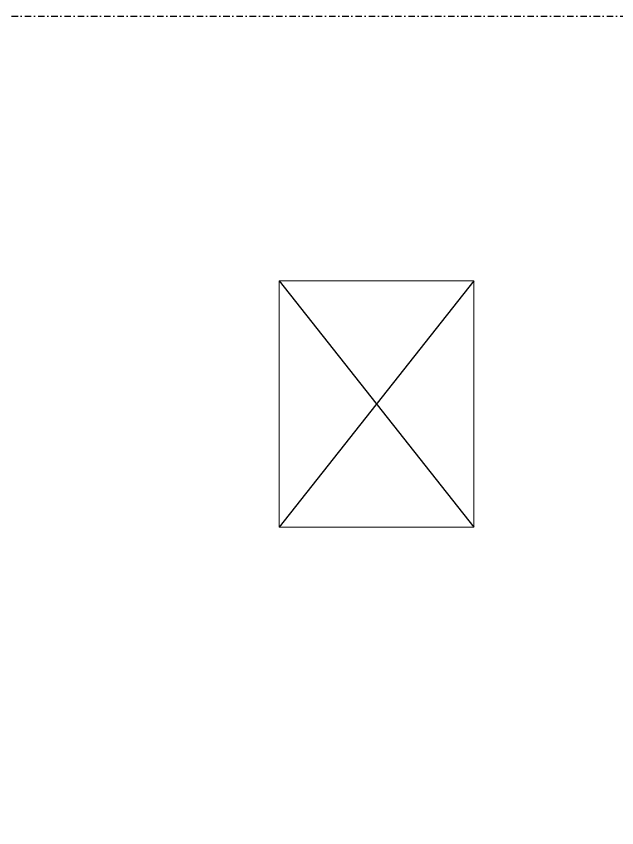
# Model space of a CAD drawing. Header units: centimetres. Extents: x -20963 to 233486, y -95276 to 159172.
# Drawn here: x 106584.2 to 106815.7, y 32817.1 to 33130 of the extents above; entities that cross this region are included whole.
import ezdxf

# ---------------------------------------------------------------- set-up
doc = ezdxf.new("R2010")
doc.units = ezdxf.units.CM
doc.header["$LTSCALE"] = 10
doc.header["$MEASUREMENT"] = 0
for name, pattern in [('006 Slab Edge$0$Dash2', [3, 1.5, -1.5]), ('006 Slab Edge$0$Hidden', [7.14375, 4.7625, -2.38125]), ('DASHDOT2', [0.5, 0.25, -0.125, 0, -0.125])]:
    doc.linetypes.add(name, pattern=pattern)
for name, color, linetype in [('006 Slab Edge$0$A-ANNO-DIM-IN', 1, 'Continuous'), ('A-MA-DEMISE LINE', 10, 'DASHDOT2'), ('LP-DIMENSION_INT_100', 51, 'Continuous')]:
    doc.layers.add(name, color=color, linetype=linetype)
doc.layers.add('006 Slab Edge$0$A-FLOR-OVHD', color=10, linetype='006 Slab Edge$0$Dash2', lineweight=13)

# ---------------------------------------------------------------- blocks, each defined once
blk = doc.blocks.new('gfgf')
at = {"layer": '006 Slab Edge$0$A-ANNO-DIM-IN'}
for p, q in [((402920.9, 257597.5), (403670.9, 256647.5)), ((403670.9, 257597.5), (402920.9, 256647.5))]:
    blk.add_line(p, q, dxfattribs=at)
at = {"layer": '006 Slab Edge$0$A-FLOR-OVHD', "linetype": '006 Slab Edge$0$Hidden', "ltscale": 100}
blk.add_lwpolyline([(402920.9, 257597.5), (403670.9, 257597.5), (403670.9, 256647.5), (402920.9, 256647.5)], close=True, dxfattribs=at)
blk = doc.blocks.new('PLAN')
at = {"layer": 'A-MA-DEMISE LINE', "color": 4, "elevation": 0}
blk.add_lwpolyline([(100313.3, 33129.95), (103312.12, 33129.95), (103312.12, 31353.36), (100313.3, 31353.36)], close=True, dxfattribs=at)
at = {"layer": 'A-MA-DEMISE LINE', "color": 4, "xscale": 0.1, "yscale": 0.1, "zscale": 0.1}
blk.add_blockref('gfgf', (62317.38, 7268.24, 0), dxfattribs=at)

msp = doc.modelspace()

# ---------------------------------------------------------------- block references
at = {"layer": 'LP-DIMENSION_INT_100', "color": 2}
msp.add_blockref('PLAN', (4076.07, 0), dxfattribs=at)

doc.saveas('drawing.dxf')
